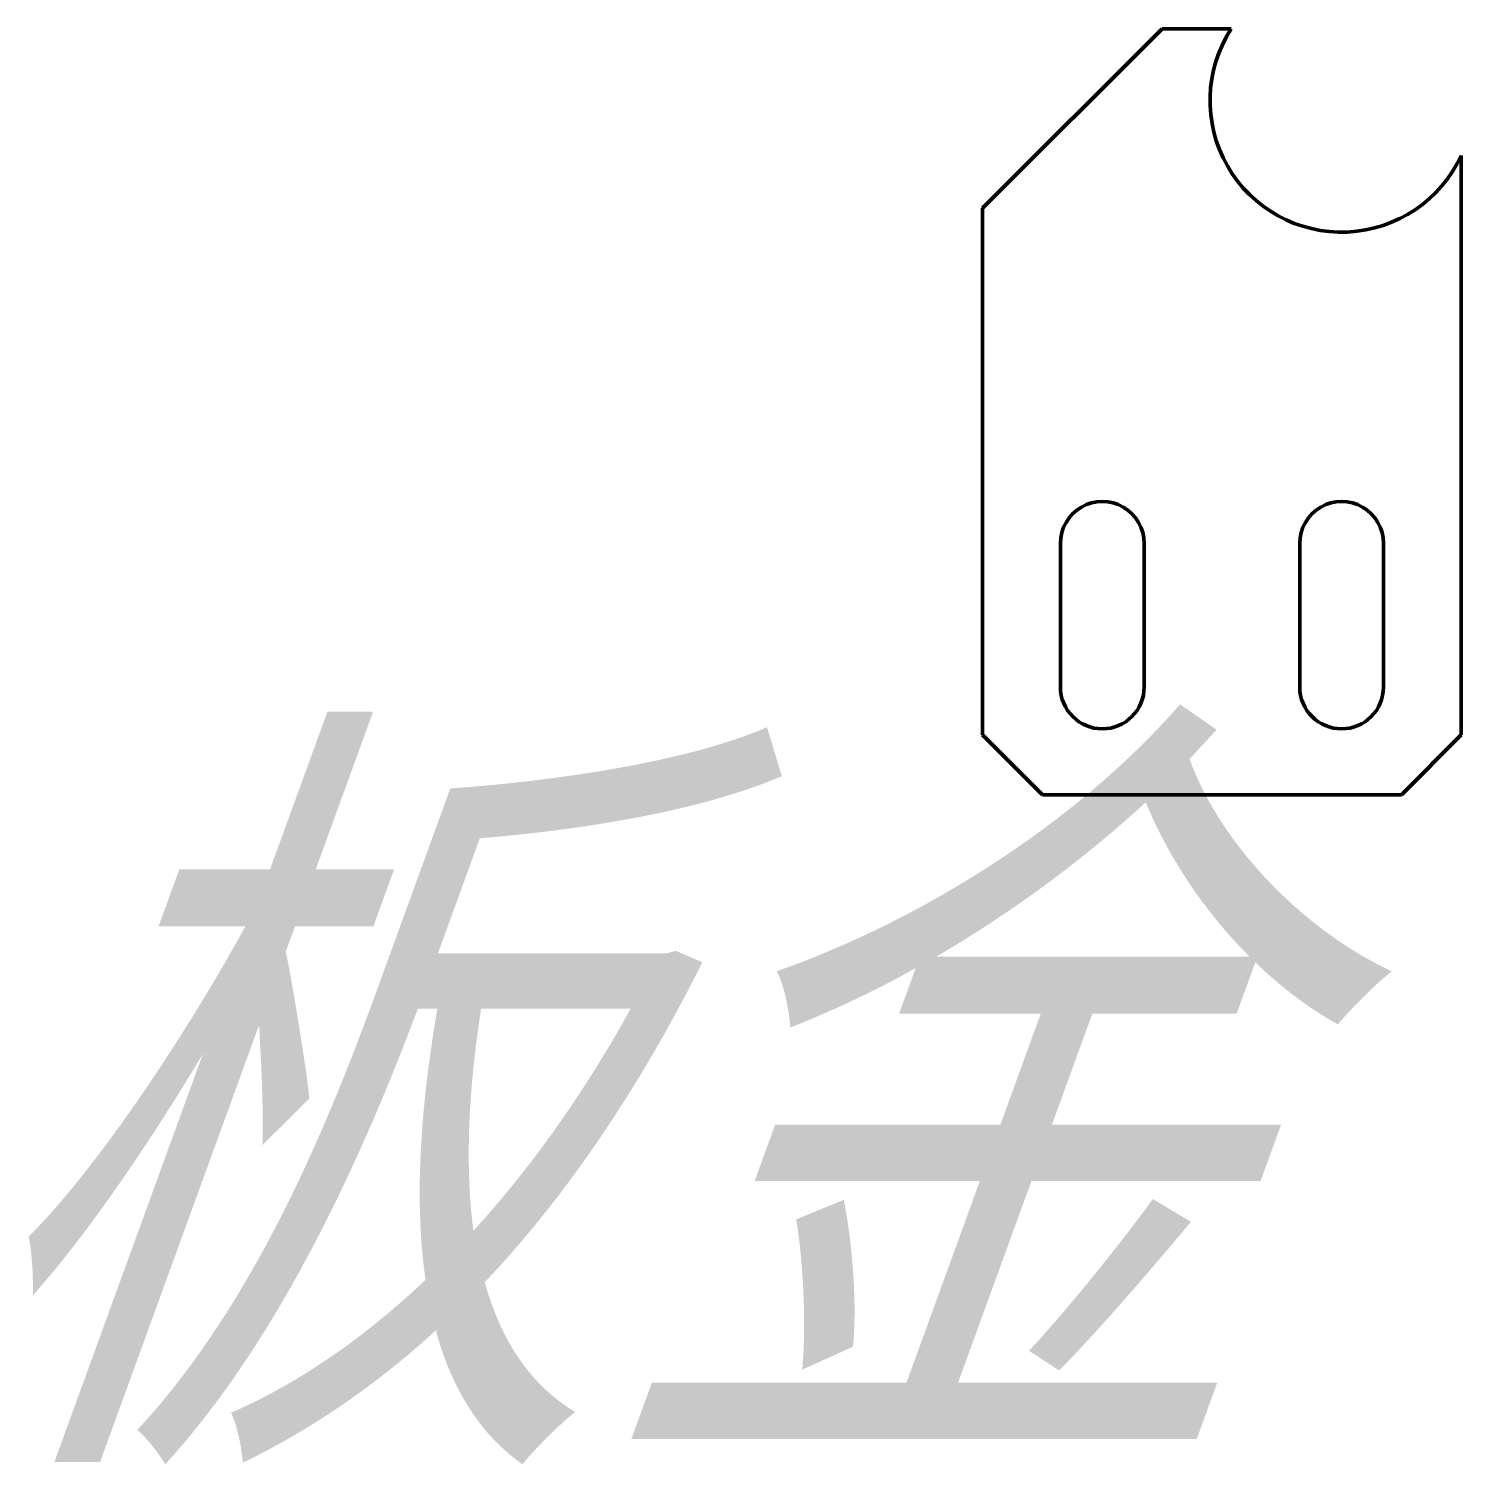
# Model space of a CAD drawing. Header units: inches. Extents: x 17901 to 26602, y 9673 to 14036.
# Drawn here: x 20301.1 to 20420.8, y 13494.4 to 13614.4 of the extents above; entities that cross this region are included whole.
import ezdxf

# ---------------------------------------------------------------- set-up
doc = ezdxf.new("R2010")
doc.units = ezdxf.units.IN
doc.header["$MEASUREMENT"] = 0
doc.layers.add('标注线', color=3, linetype='Continuous', lineweight=25)
doc.layers.add('粗实线', color=7, linetype='Continuous', lineweight=50)
doc.styles.add('DIM', font='romans.shx', dxfattribs={"width": 0.8, "oblique": 20, "bigfont": 'bigfont.shx'})

msp = doc.modelspace()

# ---------------------------------------------------------------- linework, layer by layer
at = {"layer": '粗实线'}
for p, q in [((20380.785, 13599.369), (20395.785, 13614.369)), ((20420.785, 13555.369), (20420.785, 13603.787)), ((20380.785, 13575.369), (20380.785, 13555.369)), ((20385.785, 13550.369), (20415.785, 13550.369))]:
    msp.add_line(p, q, dxfattribs=at)
at = {"layer": '粗实线', "ltscale": 0.144511}
msp.add_line((20401.566, 13614.369), (20395.785, 13614.369), dxfattribs=at)
at = {"layer": '粗实线', "ltscale": 0.175}
msp.add_line((20380.785, 13599.369), (20380.785, 13575.369), dxfattribs=at)
at = {"layer": '粗实线', "ltscale": 0.3}
for p, q in [((20387.285, 13559.369), (20387.285, 13571.369)), ((20394.285, 13571.369), (20394.285, 13559.369)), ((20407.285, 13559.369), (20407.285, 13571.369)), ((20414.285, 13571.369), (20414.285, 13559.369))]:
    msp.add_line(p, q, dxfattribs=at)
at = {"layer": '粗实线', "ltscale": 0.176777}
for p, q in [((20380.785, 13555.369), (20385.785, 13550.369)), ((20415.785, 13550.369), (20420.785, 13555.369))]:
    msp.add_line(p, q, dxfattribs=at)
at = {"layer": '粗实线'}
for centre, radius, start, end in [((20410.785, 13608.369), 11, 146.94427, 335.38002), ((20390.785, 13571.369), 3.5, 0, 180.00001), ((20410.785, 13571.369), 3.5, 0, 180.00001), ((20390.785, 13559.369), 3.5, 180.00001, 0), ((20410.785, 13559.369), 3.5, 180.00001, 0)]:
    msp.add_arc(centre, radius, start, end, dxfattribs=at)

# ---------------------------------------------------------------- texts
at = {"layer": '标注线', "insert": (20294.425, 13550.015), "char_height": 50, "width": 1440.87159, "attachment_point": 1, "style": 'DIM'}
msp.add_mtext('{\\fFangSong_GB2312|b0|i0|c134|p49;\\C2;板金}', dxfattribs=at)

doc.saveas('drawing.dxf')
